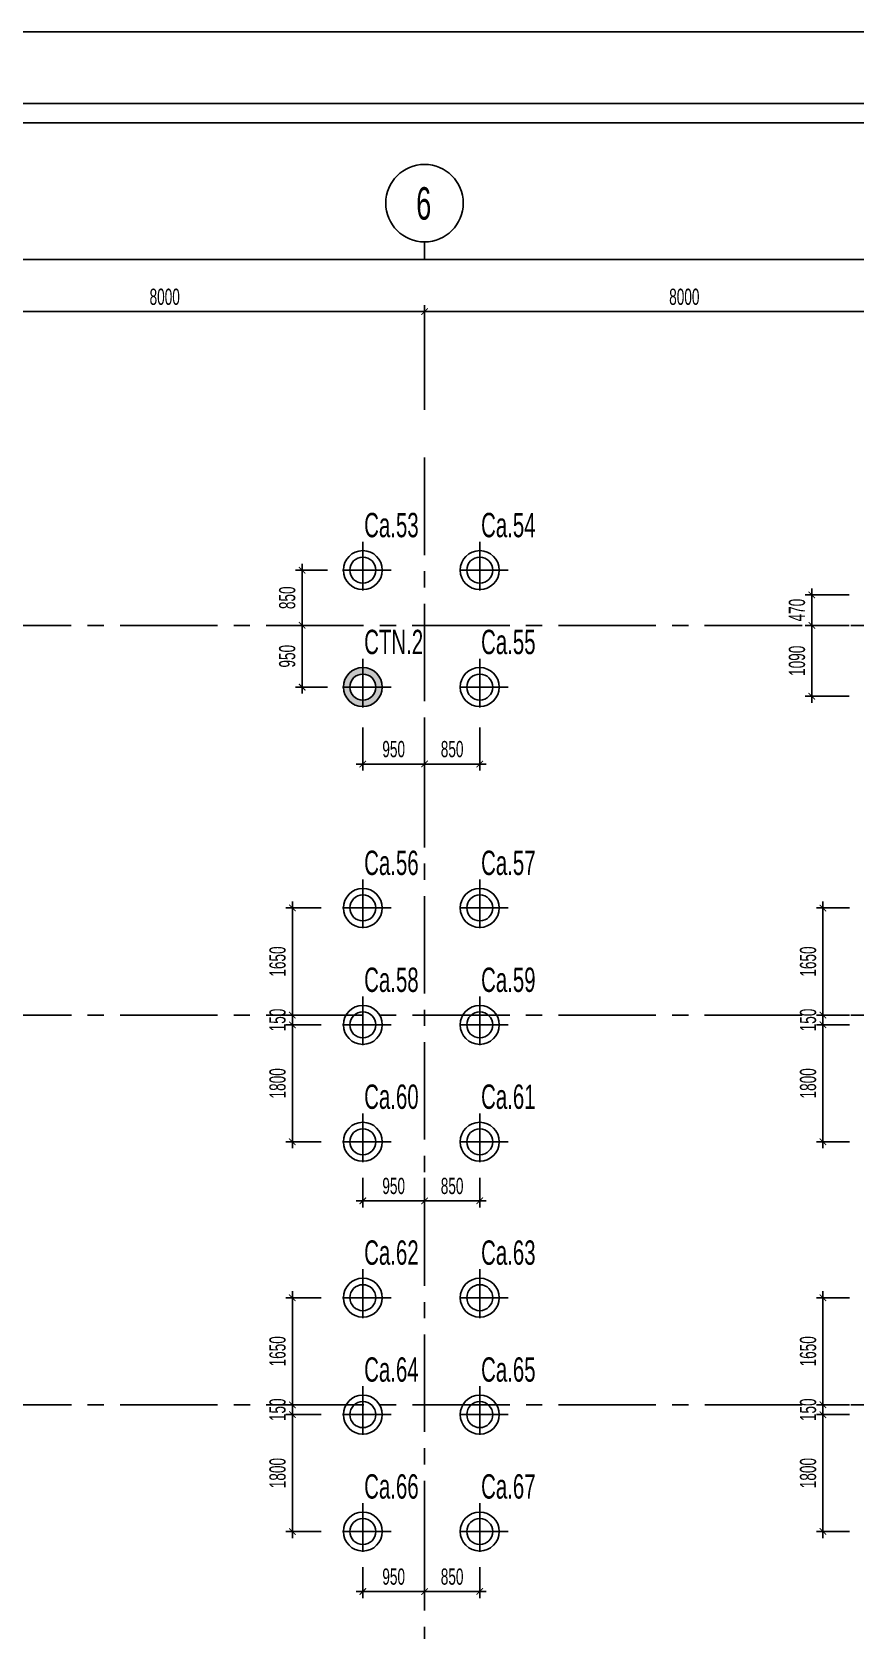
# Model space of a CAD drawing. Header units: millimetres. Extents: x 71 to 1853844, y -14 to 71211.
# Drawn here: x 1814934 to 1827607, y 46610 to 71211 of the extents above; entities that cross this region are included whole.
import ezdxf
from ezdxf.enums import TextEntityAlignment as Align

# ---------------------------------------------------------------- set-up
doc = ezdxf.new("R2010")
doc.units = ezdxf.units.MM
doc.header["$LTSCALE"] = 1000
doc.header["$MEASUREMENT"] = 0
doc.header["$PDMODE"] = 3
doc.linetypes.add('CENTER2', pattern=[1.125, 0.75, -0.125, 0.125, -0.125])
doc.layers.get('0').update_dxf_attribs({"linetype": 'CONTINUOUS'})
doc.layers.get('Defpoints').update_dxf_attribs({"linetype": 'CONTINUOUS'})
for name, color, linetype in [('CDC-KHUNGTEN', 7, 'CONTINUOUS'), ('CDC.01.AXIS', 160, 'CENTER2'), ('CDC.02.DIM', 1, 'CONTINUOUS'), ('CDC.06.TEXT', 2, 'CONTINUOUS'), ('CDC.10.HATCH', 9, 'CONTINUOUS'), ('CDC.12.PILE', 3, 'CONTINUOUS')]:
    doc.layers.add(name, color=color, linetype=linetype)
doc.layers.add('Hatch1', color=250, linetype='CONTINUOUS', lineweight=5)
doc.styles.add('ARIAL', font='arial.ttf', dxfattribs={"width": 0.6})
doc.dimstyles.new('100', dxfattribs={"dimscale": 100, "dimtxt": 2.5, "dimasz": 1, "dimexe": 1, "dimexo": 0, "dimgap": 1, "dimtad": 1, "dimdec": 0, "dimdsep": 46, "dimtxsty": 'ARIAL', "dimblk": 'ARCHTICK', "dimcen": 1, "dimdle": 1, "dimclrd": 1, "dimclre": 1, "dimclrt": 2, "dimadec": 0, "dimazin": 0, "dimtfac": 0.00072, "dimtdec": 0, "dimtix": 1, "dimtmove": 2, "dimatfit": 3, "dimldrblk": 'ARCHTICK', "dimfxl": 1, "dimtolj": 1, "dimarcsym": 0})

# ---------------------------------------------------------------- blocks, each defined once
blk = doc.blocks.new('_ARCHTICK')
at = {"color": 0, "linetype": 'ByBlock', "const_width": 0.15}
blk.add_lwpolyline([(-0.5, -0.5), (0.5, 0.5)], dxfattribs=at)
blk = doc.blocks.new('*D29')
at = {"layer": 'CDC.02.DIM', "color": 1, "lineweight": -2, "transparency": 16777216}
for p, q in [((1812978, 65392), (1812978, 67006)), ((1820978, 65392), (1820978, 67006)), ((1812878, 66906), (1821078, 66906))]:
    blk.add_line(p, q, dxfattribs=at)
at = {"layer": 'Defpoints', "color": 0, "transparency": 16777216}
for p in [(1820978, 66906), (1812978, 65392), (1820978, 65392)]:
    blk.add_point(p, dxfattribs=at)
at = {"layer": 'CDC.02.DIM', "color": 1, "lineweight": -2, "transparency": 16777216, "xscale": 100, "yscale": 100, "zscale": 100, "rotation": 180}
blk.add_blockref('_ARCHTICK', (1812978, 66906), dxfattribs=at)
at = {"layer": 'CDC.02.DIM', "color": 1, "lineweight": -2, "transparency": 16777216, "xscale": 100, "yscale": 100, "zscale": 100}
blk.add_blockref('_ARCHTICK', (1820978, 66906), dxfattribs=at)
at = {"layer": 'CDC.02.DIM', "color": 2, "transparency": 16777216, "insert": (1816978, 67133), "char_height": 250, "attachment_point": 5, "style": 'ARIAL'}
blk.add_mtext('\\A1;8000', dxfattribs=at)
blk = doc.blocks.new('*D30')
at = {"layer": 'CDC.02.DIM', "color": 1, "lineweight": -2, "transparency": 16777216}
for p, q in [((1820978, 65392), (1820978, 67006)), ((1828978, 65392), (1828978, 67006)), ((1820878, 66906), (1829078, 66906))]:
    blk.add_line(p, q, dxfattribs=at)
at = {"layer": 'Defpoints', "color": 0, "transparency": 16777216}
for p in [(1828978, 66906), (1820978, 65392), (1828978, 65392)]:
    blk.add_point(p, dxfattribs=at)
at = {"layer": 'CDC.02.DIM', "color": 1, "lineweight": -2, "transparency": 16777216, "xscale": 100, "yscale": 100, "zscale": 100, "rotation": 180}
blk.add_blockref('_ARCHTICK', (1820978, 66906), dxfattribs=at)
at = {"layer": 'CDC.02.DIM', "color": 1, "lineweight": -2, "transparency": 16777216, "xscale": 100, "yscale": 100, "zscale": 100}
blk.add_blockref('_ARCHTICK', (1828978, 66906), dxfattribs=at)
at = {"layer": 'CDC.02.DIM', "color": 2, "transparency": 16777216, "insert": (1824978, 67133), "char_height": 250, "attachment_point": 5, "style": 'ARIAL'}
blk.add_mtext('\\A1;8000', dxfattribs=at)
blk = doc.blocks.new('*D32')
at = {"layer": 'CDC.02.DIM', "color": 1, "lineweight": -2, "transparency": 16777216}
for p, q in [((1780878, 67711), (1835478, 67711)), ((1780978, 65392), (1780978, 67811)), ((1835378, 65392), (1835378, 67811))]:
    blk.add_line(p, q, dxfattribs=at)
at = {"layer": 'Defpoints', "color": 0, "transparency": 16777216}
for p in [(1835378, 67711), (1780978, 65392), (1835378, 65392)]:
    blk.add_point(p, dxfattribs=at)
at = {"layer": 'CDC.02.DIM', "color": 1, "lineweight": -2, "transparency": 16777216, "xscale": 100, "yscale": 100, "zscale": 100, "rotation": 180}
blk.add_blockref('_ARCHTICK', (1780978, 67711), dxfattribs=at)
at = {"layer": 'CDC.02.DIM', "color": 1, "lineweight": -2, "transparency": 16777216, "xscale": 100, "yscale": 100, "zscale": 100}
blk.add_blockref('_ARCHTICK', (1835378, 67711), dxfattribs=at)
at = {"layer": 'CDC.02.DIM', "color": 2, "transparency": 16777216, "insert": (1808178, 67939), "char_height": 250, "attachment_point": 5, "style": 'ARIAL'}
blk.add_mtext('\\A1;54400', dxfattribs=at)
blk = doc.blocks.new('*D130')
at = {"layer": 'CDC.02.DIM', "color": 1, "lineweight": -2, "transparency": 16777216}
for p, q in [((1820028, 60504), (1820028, 59842)), ((1820978, 60504), (1820978, 59842)), ((1819928, 59942), (1821078, 59942))]:
    blk.add_line(p, q, dxfattribs=at)
at = {"layer": 'Defpoints', "color": 0, "transparency": 16777216}
for p in [(1820028, 60504), (1820978, 60504), (1820978, 59942)]:
    blk.add_point(p, dxfattribs=at)
at = {"layer": 'CDC.02.DIM', "color": 1, "lineweight": -2, "transparency": 16777216, "xscale": 100, "yscale": 100, "zscale": 100, "rotation": 180}
blk.add_blockref('_ARCHTICK', (1820028, 59942), dxfattribs=at)
at = {"layer": 'CDC.02.DIM', "color": 1, "lineweight": -2, "transparency": 16777216, "xscale": 100, "yscale": 100, "zscale": 100}
blk.add_blockref('_ARCHTICK', (1820978, 59942), dxfattribs=at)
at = {"layer": 'CDC.02.DIM', "color": 2, "transparency": 16777216, "insert": (1820503, 60170), "char_height": 250, "attachment_point": 5, "style": 'ARIAL'}
blk.add_mtext('\\A1;950', dxfattribs=at)
blk = doc.blocks.new('*D131')
at = {"layer": 'CDC.02.DIM', "color": 1, "lineweight": -2, "transparency": 16777216}
for p, q in [((1820978, 60504), (1820978, 59842)), ((1821828, 60504), (1821828, 59842)), ((1820878, 59942), (1821928, 59942))]:
    blk.add_line(p, q, dxfattribs=at)
at = {"layer": 'Defpoints', "color": 0, "transparency": 16777216}
for p in [(1820978, 60504), (1821828, 60504), (1821828, 59942)]:
    blk.add_point(p, dxfattribs=at)
at = {"layer": 'CDC.02.DIM', "color": 1, "lineweight": -2, "transparency": 16777216, "xscale": 100, "yscale": 100, "zscale": 100, "rotation": 180}
blk.add_blockref('_ARCHTICK', (1820978, 59942), dxfattribs=at)
at = {"layer": 'CDC.02.DIM', "color": 1, "lineweight": -2, "transparency": 16777216, "xscale": 100, "yscale": 100, "zscale": 100}
blk.add_blockref('_ARCHTICK', (1821828, 59942), dxfattribs=at)
at = {"layer": 'CDC.02.DIM', "color": 2, "transparency": 16777216, "insert": (1821403, 60170), "char_height": 250, "attachment_point": 5, "style": 'ARIAL'}
blk.add_mtext('\\A1;850', dxfattribs=at)
blk = doc.blocks.new('*D132')
at = {"layer": 'CDC.02.DIM', "color": 1, "lineweight": -2, "transparency": 16777216}
for p, q in [((1819093, 63026), (1819093, 61976)), ((1819482, 62926), (1818993, 62926)), ((1819482, 62076), (1818993, 62076))]:
    blk.add_line(p, q, dxfattribs=at)
at = {"layer": 'Defpoints', "color": 0, "transparency": 16777216}
for p in [(1819482, 62926), (1819093, 62076), (1819482, 62076)]:
    blk.add_point(p, dxfattribs=at)
at = {"layer": 'CDC.02.DIM', "color": 1, "lineweight": -2, "transparency": 16777216, "xscale": 100, "yscale": 100, "zscale": 100}
for p, rotation in [((1819093, 62926), 90), ((1819093, 62076), 270)]:
    blk.add_blockref('_ARCHTICK', p, dxfattribs=dict(at, rotation=rotation))
at = {"layer": 'CDC.02.DIM', "color": 2, "transparency": 16777216, "insert": (1818865, 62501), "char_height": 250, "attachment_point": 5, "rotation": 90, "style": 'ARIAL'}
blk.add_mtext('\\A1;850', dxfattribs=at)
blk = doc.blocks.new('*D133')
at = {"layer": 'CDC.02.DIM', "color": 1, "lineweight": -2, "transparency": 16777216}
for p, q in [((1819482, 62076), (1818993, 62076)), ((1819093, 62176), (1819093, 61026)), ((1819482, 61126), (1818993, 61126))]:
    blk.add_line(p, q, dxfattribs=at)
at = {"layer": 'Defpoints', "color": 0, "transparency": 16777216}
for p in [(1819482, 62076), (1819093, 61126), (1819482, 61126)]:
    blk.add_point(p, dxfattribs=at)
at = {"layer": 'CDC.02.DIM', "color": 1, "lineweight": -2, "transparency": 16777216, "xscale": 100, "yscale": 100, "zscale": 100}
for p, rotation in [((1819093, 62076), 90), ((1819093, 61126), 270)]:
    blk.add_blockref('_ARCHTICK', p, dxfattribs=dict(at, rotation=rotation))
at = {"layer": 'CDC.02.DIM', "color": 2, "transparency": 16777216, "insert": (1818865, 61601), "char_height": 250, "attachment_point": 5, "rotation": 90, "style": 'ARIAL'}
blk.add_mtext('\\A1;950', dxfattribs=at)
blk = doc.blocks.new('*D134')
at = {"layer": 'CDC.02.DIM', "color": 1, "lineweight": -2, "transparency": 16777216}
for p, q in [((1820028, 53574), (1820028, 53117)), ((1820978, 53574), (1820978, 53117)), ((1819928, 53217), (1821078, 53217))]:
    blk.add_line(p, q, dxfattribs=at)
at = {"layer": 'Defpoints', "color": 0, "transparency": 16777216}
for p in [(1820028, 53574), (1820978, 53574), (1820978, 53217)]:
    blk.add_point(p, dxfattribs=at)
at = {"layer": 'CDC.02.DIM', "color": 1, "lineweight": -2, "transparency": 16777216, "xscale": 100, "yscale": 100, "zscale": 100, "rotation": 180}
blk.add_blockref('_ARCHTICK', (1820028, 53217), dxfattribs=at)
at = {"layer": 'CDC.02.DIM', "color": 1, "lineweight": -2, "transparency": 16777216, "xscale": 100, "yscale": 100, "zscale": 100}
blk.add_blockref('_ARCHTICK', (1820978, 53217), dxfattribs=at)
at = {"layer": 'CDC.02.DIM', "color": 2, "transparency": 16777216, "insert": (1820503, 53445), "char_height": 250, "attachment_point": 5, "style": 'ARIAL'}
blk.add_mtext('\\A1;950', dxfattribs=at)
blk = doc.blocks.new('*D135')
at = {"layer": 'CDC.02.DIM', "color": 1, "lineweight": -2, "transparency": 16777216}
for p, q in [((1820978, 53574), (1820978, 53117)), ((1821828, 53574), (1821828, 53117)), ((1820878, 53217), (1821928, 53217))]:
    blk.add_line(p, q, dxfattribs=at)
at = {"layer": 'Defpoints', "color": 0, "transparency": 16777216}
for p in [(1820978, 53574), (1821828, 53574), (1821828, 53217)]:
    blk.add_point(p, dxfattribs=at)
at = {"layer": 'CDC.02.DIM', "color": 1, "lineweight": -2, "transparency": 16777216, "xscale": 100, "yscale": 100, "zscale": 100, "rotation": 180}
blk.add_blockref('_ARCHTICK', (1820978, 53217), dxfattribs=at)
at = {"layer": 'CDC.02.DIM', "color": 1, "lineweight": -2, "transparency": 16777216, "xscale": 100, "yscale": 100, "zscale": 100}
blk.add_blockref('_ARCHTICK', (1821828, 53217), dxfattribs=at)
at = {"layer": 'CDC.02.DIM', "color": 2, "transparency": 16777216, "insert": (1821403, 53445), "char_height": 250, "attachment_point": 5, "style": 'ARIAL'}
blk.add_mtext('\\A1;850', dxfattribs=at)
blk = doc.blocks.new('*D136')
at = {"layer": 'CDC.02.DIM', "color": 1, "lineweight": -2, "transparency": 16777216}
for p, q in [((1818943, 57826), (1818943, 55976)), ((1819385, 57726), (1818843, 57726)), ((1819385, 56076), (1818843, 56076))]:
    blk.add_line(p, q, dxfattribs=at)
at = {"layer": 'Defpoints', "color": 0, "transparency": 16777216}
for p in [(1819385, 57726), (1818943, 56076), (1819385, 56076)]:
    blk.add_point(p, dxfattribs=at)
at = {"layer": 'CDC.02.DIM', "color": 1, "lineweight": -2, "transparency": 16777216, "xscale": 100, "yscale": 100, "zscale": 100}
for p, rotation in [((1818943, 57726), 90), ((1818943, 56076), 270)]:
    blk.add_blockref('_ARCHTICK', p, dxfattribs=dict(at, rotation=rotation))
at = {"layer": 'CDC.02.DIM', "color": 2, "transparency": 16777216, "insert": (1818716, 56901), "char_height": 250, "attachment_point": 5, "rotation": 90, "style": 'ARIAL'}
blk.add_mtext('\\A1;1650', dxfattribs=at)
blk = doc.blocks.new('*D137')
at = {"layer": 'CDC.02.DIM', "color": 1, "lineweight": -2, "transparency": 16777216}
for p, q in [((1818943, 56076), (1818943, 56176)), ((1819385, 56076), (1818843, 56076)), ((1819385, 55926), (1818843, 55926)), ((1818943, 56076), (1818943, 55926)), ((1818943, 55926), (1818943, 55826))]:
    blk.add_line(p, q, dxfattribs=at)
at = {"layer": 'Defpoints', "color": 0, "transparency": 16777216}
for p in [(1818943, 55926), (1819385, 56076), (1819385, 55926)]:
    blk.add_point(p, dxfattribs=at)
at = {"layer": 'CDC.02.DIM', "color": 1, "lineweight": -2, "transparency": 16777216, "xscale": 100, "yscale": 100, "zscale": 100}
for p, rotation in [((1818943, 56076), 270), ((1818943, 55926), 90)]:
    blk.add_blockref('_ARCHTICK', p, dxfattribs=dict(at, rotation=rotation))
at = {"layer": 'CDC.02.DIM', "color": 2, "transparency": 16777216, "insert": (1818716, 56001), "char_height": 250, "attachment_point": 5, "rotation": 90, "style": 'ARIAL'}
blk.add_mtext('\\A1;150', dxfattribs=at)
blk = doc.blocks.new('*D138')
at = {"layer": 'CDC.02.DIM', "color": 1, "lineweight": -2, "transparency": 16777216}
for p, q in [((1819385, 55926), (1818843, 55926)), ((1818943, 56026), (1818943, 54026)), ((1819385, 54126), (1818843, 54126))]:
    blk.add_line(p, q, dxfattribs=at)
at = {"layer": 'Defpoints', "color": 0, "transparency": 16777216}
for p in [(1819385, 55926), (1818943, 54126), (1819385, 54126)]:
    blk.add_point(p, dxfattribs=at)
at = {"layer": 'CDC.02.DIM', "color": 1, "lineweight": -2, "transparency": 16777216, "xscale": 100, "yscale": 100, "zscale": 100}
for p, rotation in [((1818943, 55926), 90), ((1818943, 54126), 270)]:
    blk.add_blockref('_ARCHTICK', p, dxfattribs=dict(at, rotation=rotation))
at = {"layer": 'CDC.02.DIM', "color": 2, "transparency": 16777216, "insert": (1818716, 55026), "char_height": 250, "attachment_point": 5, "rotation": 90, "style": 'ARIAL'}
blk.add_mtext('\\A1;1800', dxfattribs=at)
blk = doc.blocks.new('*D139')
at = {"layer": 'CDC.02.DIM', "color": 1, "lineweight": -2, "transparency": 16777216}
for p, q in [((1820028, 47576), (1820028, 47103)), ((1820978, 47576), (1820978, 47103)), ((1819928, 47203), (1821078, 47203))]:
    blk.add_line(p, q, dxfattribs=at)
at = {"layer": 'Defpoints', "color": 0, "transparency": 16777216}
for p in [(1820028, 47576), (1820978, 47576), (1820978, 47203)]:
    blk.add_point(p, dxfattribs=at)
at = {"layer": 'CDC.02.DIM', "color": 1, "lineweight": -2, "transparency": 16777216, "xscale": 100, "yscale": 100, "zscale": 100, "rotation": 180}
blk.add_blockref('_ARCHTICK', (1820028, 47203), dxfattribs=at)
at = {"layer": 'CDC.02.DIM', "color": 1, "lineweight": -2, "transparency": 16777216, "xscale": 100, "yscale": 100, "zscale": 100}
blk.add_blockref('_ARCHTICK', (1820978, 47203), dxfattribs=at)
at = {"layer": 'CDC.02.DIM', "color": 2, "transparency": 16777216, "insert": (1820503, 47431), "char_height": 250, "attachment_point": 5, "style": 'ARIAL'}
blk.add_mtext('\\A1;950', dxfattribs=at)
blk = doc.blocks.new('*D140')
at = {"layer": 'CDC.02.DIM', "color": 1, "lineweight": -2, "transparency": 16777216}
for p, q in [((1820978, 47576), (1820978, 47103)), ((1821828, 47576), (1821828, 47103)), ((1820878, 47203), (1821928, 47203))]:
    blk.add_line(p, q, dxfattribs=at)
at = {"layer": 'Defpoints', "color": 0, "transparency": 16777216}
for p in [(1820978, 47576), (1821828, 47576), (1821828, 47203)]:
    blk.add_point(p, dxfattribs=at)
at = {"layer": 'CDC.02.DIM', "color": 1, "lineweight": -2, "transparency": 16777216, "xscale": 100, "yscale": 100, "zscale": 100, "rotation": 180}
blk.add_blockref('_ARCHTICK', (1820978, 47203), dxfattribs=at)
at = {"layer": 'CDC.02.DIM', "color": 1, "lineweight": -2, "transparency": 16777216, "xscale": 100, "yscale": 100, "zscale": 100}
blk.add_blockref('_ARCHTICK', (1821828, 47203), dxfattribs=at)
at = {"layer": 'CDC.02.DIM', "color": 2, "transparency": 16777216, "insert": (1821403, 47431), "char_height": 250, "attachment_point": 5, "style": 'ARIAL'}
blk.add_mtext('\\A1;850', dxfattribs=at)
blk = doc.blocks.new('*D141')
at = {"layer": 'CDC.02.DIM', "color": 1, "lineweight": -2, "transparency": 16777216}
for p, q in [((1819385, 51726), (1818843, 51726)), ((1818943, 51826), (1818943, 49976)), ((1819385, 50076), (1818843, 50076))]:
    blk.add_line(p, q, dxfattribs=at)
at = {"layer": 'Defpoints', "color": 0, "transparency": 16777216}
for p in [(1819385, 51726), (1818943, 50076), (1819385, 50076)]:
    blk.add_point(p, dxfattribs=at)
at = {"layer": 'CDC.02.DIM', "color": 1, "lineweight": -2, "transparency": 16777216, "xscale": 100, "yscale": 100, "zscale": 100}
for p, rotation in [((1818943, 51726), 90), ((1818943, 50076), 270)]:
    blk.add_blockref('_ARCHTICK', p, dxfattribs=dict(at, rotation=rotation))
at = {"layer": 'CDC.02.DIM', "color": 2, "transparency": 16777216, "insert": (1818716, 50901), "char_height": 250, "attachment_point": 5, "rotation": 90, "style": 'ARIAL'}
blk.add_mtext('\\A1;1650', dxfattribs=at)
blk = doc.blocks.new('*D142')
at = {"layer": 'CDC.02.DIM', "color": 1, "lineweight": -2, "transparency": 16777216}
for p, q in [((1819385, 50076), (1818843, 50076)), ((1818943, 50076), (1818943, 50176)), ((1818943, 50076), (1818943, 49926)), ((1819385, 49926), (1818843, 49926)), ((1818943, 49926), (1818943, 49826))]:
    blk.add_line(p, q, dxfattribs=at)
at = {"layer": 'Defpoints', "color": 0, "transparency": 16777216}
for p in [(1819385, 50076), (1818943, 49926), (1819385, 49926)]:
    blk.add_point(p, dxfattribs=at)
at = {"layer": 'CDC.02.DIM', "color": 1, "lineweight": -2, "transparency": 16777216, "xscale": 100, "yscale": 100, "zscale": 100}
for p, rotation in [((1818943, 50076), 270), ((1818943, 49926), 90)]:
    blk.add_blockref('_ARCHTICK', p, dxfattribs=dict(at, rotation=rotation))
at = {"layer": 'CDC.02.DIM', "color": 2, "transparency": 16777216, "insert": (1818716, 50001), "char_height": 250, "attachment_point": 5, "rotation": 90, "style": 'ARIAL'}
blk.add_mtext('\\A1;150', dxfattribs=at)
blk = doc.blocks.new('*D143')
at = {"layer": 'CDC.02.DIM', "color": 1, "lineweight": -2, "transparency": 16777216}
for p, q in [((1818943, 50026), (1818943, 48026)), ((1819385, 49926), (1818843, 49926)), ((1819385, 48126), (1818843, 48126))]:
    blk.add_line(p, q, dxfattribs=at)
at = {"layer": 'Defpoints', "color": 0, "transparency": 16777216}
for p in [(1819385, 49926), (1818943, 48126), (1819385, 48126)]:
    blk.add_point(p, dxfattribs=at)
at = {"layer": 'CDC.02.DIM', "color": 1, "lineweight": -2, "transparency": 16777216, "xscale": 100, "yscale": 100, "zscale": 100}
for p, rotation in [((1818943, 49926), 90), ((1818943, 48126), 270)]:
    blk.add_blockref('_ARCHTICK', p, dxfattribs=dict(at, rotation=rotation))
at = {"layer": 'CDC.02.DIM', "color": 2, "transparency": 16777216, "insert": (1818716, 49026), "char_height": 250, "attachment_point": 5, "rotation": 90, "style": 'ARIAL'}
blk.add_mtext('\\A1;1800', dxfattribs=at)
blk = doc.blocks.new('*D154')
at = {"layer": 'CDC.02.DIM', "color": 1, "lineweight": -2, "transparency": 16777216}
for p, q in [((1827516, 62546), (1826841, 62546)), ((1826941, 62546), (1826941, 62646)), ((1826941, 62546), (1826941, 62076)), ((1827516, 62076), (1826841, 62076)), ((1826941, 62076), (1826941, 61976))]:
    blk.add_line(p, q, dxfattribs=at)
at = {"layer": 'Defpoints', "color": 0, "transparency": 16777216}
for p in [(1827516, 62546), (1826941, 62076), (1827516, 62076)]:
    blk.add_point(p, dxfattribs=at)
at = {"layer": 'CDC.02.DIM', "color": 1, "lineweight": -2, "transparency": 16777216, "xscale": 100, "yscale": 100, "zscale": 100}
for p, rotation in [((1826941, 62546), 270), ((1826941, 62076), 90)]:
    blk.add_blockref('_ARCHTICK', p, dxfattribs=dict(at, rotation=rotation))
at = {"layer": 'CDC.02.DIM', "color": 2, "transparency": 16777216, "insert": (1826713, 62311), "char_height": 250, "attachment_point": 5, "rotation": 90, "style": 'ARIAL'}
blk.add_mtext('\\A1;470', dxfattribs=at)
blk = doc.blocks.new('*D155')
at = {"layer": 'CDC.02.DIM', "color": 1, "lineweight": -2, "transparency": 16777216}
for p, q in [((1827516, 62076), (1826841, 62076)), ((1826941, 62176), (1826941, 60886)), ((1827516, 60986), (1826841, 60986))]:
    blk.add_line(p, q, dxfattribs=at)
at = {"layer": 'Defpoints', "color": 0, "transparency": 16777216}
for p in [(1827516, 62076), (1826941, 60986), (1827516, 60986)]:
    blk.add_point(p, dxfattribs=at)
at = {"layer": 'CDC.02.DIM', "color": 1, "lineweight": -2, "transparency": 16777216, "xscale": 100, "yscale": 100, "zscale": 100}
for p, rotation in [((1826941, 62076), 90), ((1826941, 60986), 270)]:
    blk.add_blockref('_ARCHTICK', p, dxfattribs=dict(at, rotation=rotation))
at = {"layer": 'CDC.02.DIM', "color": 2, "transparency": 16777216, "insert": (1826713, 61531), "char_height": 250, "attachment_point": 5, "rotation": 90, "style": 'ARIAL'}
blk.add_mtext('\\A1;1090', dxfattribs=at)
blk = doc.blocks.new('*D158')
at = {"layer": 'CDC.02.DIM', "color": 1, "lineweight": -2, "transparency": 16777216}
for p, q in [((1827112, 57826), (1827112, 55976)), ((1827522, 57726), (1827012, 57726)), ((1827522, 56076), (1827012, 56076))]:
    blk.add_line(p, q, dxfattribs=at)
at = {"layer": 'Defpoints', "color": 0, "transparency": 16777216}
for p in [(1827522, 57726), (1827112, 56076), (1827522, 56076)]:
    blk.add_point(p, dxfattribs=at)
at = {"layer": 'CDC.02.DIM', "color": 1, "lineweight": -2, "transparency": 16777216, "xscale": 100, "yscale": 100, "zscale": 100}
for p, rotation in [((1827112, 57726), 90), ((1827112, 56076), 270)]:
    blk.add_blockref('_ARCHTICK', p, dxfattribs=dict(at, rotation=rotation))
at = {"layer": 'CDC.02.DIM', "color": 2, "transparency": 16777216, "insert": (1826884, 56901), "char_height": 250, "attachment_point": 5, "rotation": 90, "style": 'ARIAL'}
blk.add_mtext('\\A1;1650', dxfattribs=at)
blk = doc.blocks.new('*D159')
at = {"layer": 'CDC.02.DIM', "color": 1, "lineweight": -2, "transparency": 16777216}
for p, q in [((1827112, 56076), (1827112, 56176)), ((1827522, 56076), (1827012, 56076)), ((1827522, 55926), (1827012, 55926)), ((1827112, 56076), (1827112, 55926)), ((1827112, 55926), (1827112, 55826))]:
    blk.add_line(p, q, dxfattribs=at)
at = {"layer": 'Defpoints', "color": 0, "transparency": 16777216}
for p in [(1827112, 55926), (1827522, 56076), (1827522, 55926)]:
    blk.add_point(p, dxfattribs=at)
at = {"layer": 'CDC.02.DIM', "color": 1, "lineweight": -2, "transparency": 16777216, "xscale": 100, "yscale": 100, "zscale": 100}
for p, rotation in [((1827112, 56076), 270), ((1827112, 55926), 90)]:
    blk.add_blockref('_ARCHTICK', p, dxfattribs=dict(at, rotation=rotation))
at = {"layer": 'CDC.02.DIM', "color": 2, "transparency": 16777216, "insert": (1826884, 56001), "char_height": 250, "attachment_point": 5, "rotation": 90, "style": 'ARIAL'}
blk.add_mtext('\\A1;150', dxfattribs=at)
blk = doc.blocks.new('*D160')
at = {"layer": 'CDC.02.DIM', "color": 1, "lineweight": -2, "transparency": 16777216}
for p, q in [((1827522, 55926), (1827012, 55926)), ((1827112, 56026), (1827112, 54026)), ((1827522, 54126), (1827012, 54126))]:
    blk.add_line(p, q, dxfattribs=at)
at = {"layer": 'Defpoints', "color": 0, "transparency": 16777216}
for p in [(1827522, 55926), (1827112, 54126), (1827522, 54126)]:
    blk.add_point(p, dxfattribs=at)
at = {"layer": 'CDC.02.DIM', "color": 1, "lineweight": -2, "transparency": 16777216, "xscale": 100, "yscale": 100, "zscale": 100}
for p, rotation in [((1827112, 55926), 90), ((1827112, 54126), 270)]:
    blk.add_blockref('_ARCHTICK', p, dxfattribs=dict(at, rotation=rotation))
at = {"layer": 'CDC.02.DIM', "color": 2, "transparency": 16777216, "insert": (1826884, 55026), "char_height": 250, "attachment_point": 5, "rotation": 90, "style": 'ARIAL'}
blk.add_mtext('\\A1;1800', dxfattribs=at)
blk = doc.blocks.new('*D161')
at = {"layer": 'CDC.02.DIM', "color": 1, "lineweight": -2, "transparency": 16777216}
for p, q in [((1827522, 51726), (1827012, 51726)), ((1827112, 51826), (1827112, 49976)), ((1827522, 50076), (1827012, 50076))]:
    blk.add_line(p, q, dxfattribs=at)
at = {"layer": 'Defpoints', "color": 0, "transparency": 16777216}
for p in [(1827522, 51726), (1827112, 50076), (1827522, 50076)]:
    blk.add_point(p, dxfattribs=at)
at = {"layer": 'CDC.02.DIM', "color": 1, "lineweight": -2, "transparency": 16777216, "xscale": 100, "yscale": 100, "zscale": 100}
for p, rotation in [((1827112, 51726), 90), ((1827112, 50076), 270)]:
    blk.add_blockref('_ARCHTICK', p, dxfattribs=dict(at, rotation=rotation))
at = {"layer": 'CDC.02.DIM', "color": 2, "transparency": 16777216, "insert": (1826884, 50901), "char_height": 250, "attachment_point": 5, "rotation": 90, "style": 'ARIAL'}
blk.add_mtext('\\A1;1650', dxfattribs=at)
blk = doc.blocks.new('*D162')
at = {"layer": 'CDC.02.DIM', "color": 1, "lineweight": -2, "transparency": 16777216}
for p, q in [((1827522, 50076), (1827012, 50076)), ((1827112, 50076), (1827112, 50176)), ((1827112, 50076), (1827112, 49926)), ((1827522, 49926), (1827012, 49926)), ((1827112, 49926), (1827112, 49826))]:
    blk.add_line(p, q, dxfattribs=at)
at = {"layer": 'Defpoints', "color": 0, "transparency": 16777216}
for p in [(1827522, 50076), (1827112, 49926), (1827522, 49926)]:
    blk.add_point(p, dxfattribs=at)
at = {"layer": 'CDC.02.DIM', "color": 1, "lineweight": -2, "transparency": 16777216, "xscale": 100, "yscale": 100, "zscale": 100}
for p, rotation in [((1827112, 50076), 270), ((1827112, 49926), 90)]:
    blk.add_blockref('_ARCHTICK', p, dxfattribs=dict(at, rotation=rotation))
at = {"layer": 'CDC.02.DIM', "color": 2, "transparency": 16777216, "insert": (1826884, 50001), "char_height": 250, "attachment_point": 5, "rotation": 90, "style": 'ARIAL'}
blk.add_mtext('\\A1;150', dxfattribs=at)
blk = doc.blocks.new('*D163')
at = {"layer": 'CDC.02.DIM', "color": 1, "lineweight": -2, "transparency": 16777216}
for p, q in [((1827112, 50026), (1827112, 48026)), ((1827522, 49926), (1827012, 49926)), ((1827522, 48126), (1827012, 48126))]:
    blk.add_line(p, q, dxfattribs=at)
at = {"layer": 'Defpoints', "color": 0, "transparency": 16777216}
for p in [(1827522, 49926), (1827112, 48126), (1827522, 48126)]:
    blk.add_point(p, dxfattribs=at)
at = {"layer": 'CDC.02.DIM', "color": 1, "lineweight": -2, "transparency": 16777216, "xscale": 100, "yscale": 100, "zscale": 100}
for p, rotation in [((1827112, 49926), 90), ((1827112, 48126), 270)]:
    blk.add_blockref('_ARCHTICK', p, dxfattribs=dict(at, rotation=rotation))
at = {"layer": 'CDC.02.DIM', "color": 2, "transparency": 16777216, "insert": (1826884, 49026), "char_height": 250, "attachment_point": 5, "rotation": 90, "style": 'ARIAL'}
blk.add_mtext('\\A1;1800', dxfattribs=at)
blk = doc.blocks.new('Khung tên chuẩn')
at = {"layer": 'CDC-KHUNGTEN'}
blk.add_lwpolyline([(30654, -246309), (30654, -189709), (-40446, -189709), (-40446, -246309)], close=True, dxfattribs=at)
at = {"layer": 'CDC.10.HATCH', "color": 8}
blk.add_lwpolyline([(-40746, -246609), (38754, -246609), (38754, -189409), (-40746, -189409)], close=True, dxfattribs=at)
at = {"layer": 'Defpoints', "color": 1}
blk.add_lwpolyline([(-44246, -247709), (-44246, -188309), (39854, -188309), (39854, -247709), (-44246, -247709)], close=True, dxfattribs=at)

msp = doc.modelspace()

# ---------------------------------------------------------------- hatches: boundary and pattern name
at = {"layer": 'CDC.10.HATCH'}
h = msp.add_hatch(color=256, dxfattribs=at)
h.paths.add_polyline_path([(1820028.2, 61426.3), (1820028.2, 61326.3, -0.4142136), (1820228.2, 61126.3), (1820328.2, 61126.3, 0.4142136)])
h.paths.add_polyline_path([(1820028.2, 61426.3, 0.4142136), (1819728.2, 61126.3), (1819828.2, 61126.3, -0.4142136), (1820028.2, 61326.3)])
h.paths.add_polyline_path([(1819828.2, 61126.3), (1819728.2, 61126.3, 0.4142136), (1820028.2, 60826.3), (1820028.2, 60926.3, -0.4142136)])
h.paths.add_polyline_path([(1820328.2, 61126.3), (1820228.2, 61126.3, -0.4142136), (1820028.2, 60926.3), (1820028.2, 60826.3, 0.4142136)])

# ---------------------------------------------------------------- linework, layer by layer
at = {"layer": 'CDC.01.AXIS', "ltscale": 2}
for p, q in [((1820978.2, 64659.2), (1820978.2, 30520.6)), ((1820978.2, 64659.2), (1820978.2, 30520.6)), ((1838040, 62076.3), (1779806.8, 62076.3)), ((1838040, 62076.3), (1779806.8, 62076.3)), ((1838040.4, 56076.3), (1779806.8, 56076.3)), ((1838040.4, 56076.3), (1779806.8, 56076.3)), ((1838041.3, 50076.3), (1779593.7, 50076.3)), ((1838041.3, 50076.3), (1779593.7, 50076.3))]:
    msp.add_line(p, q, dxfattribs=at)
at = {"layer": 'CDC.01.AXIS'}
for p, q in [((1820028.2, 63363.6), (1820028.2, 62489.1)), ((1821828.2, 63363.6), (1821828.2, 62489.1)), ((1820465.4, 62926.3), (1819590.9, 62926.3)), ((1822265.4, 62926.3), (1821390.9, 62926.3)), ((1820028.2, 61563.6), (1820028.2, 60689.1)), ((1821828.2, 61563.6), (1821828.2, 60689.1)), ((1820465.4, 61126.3), (1819590.9, 61126.3)), ((1822265.4, 61126.3), (1821390.9, 61126.3)), ((1820028.2, 58163.6), (1820028.2, 57289.1)), ((1821828.2, 58163.6), (1821828.2, 57289.1)), ((1820465.4, 57726.3), (1819590.9, 57726.3)), ((1822265.4, 57726.3), (1821390.9, 57726.3)), ((1820028.2, 56363.6), (1820028.2, 55489.1)), ((1821828.2, 56363.6), (1821828.2, 55489.1)), ((1820465.4, 55926.3), (1819590.9, 55926.3)), ((1822265.4, 55926.3), (1821390.9, 55926.3)), ((1820028.2, 54563.6), (1820028.2, 53689.1)), ((1821828.2, 54563.6), (1821828.2, 53689.1)), ((1820465.4, 54126.3), (1819590.9, 54126.3)), ((1822265.4, 54126.3), (1821390.9, 54126.3)), ((1820028.2, 52163.6), (1820028.2, 51289.1)), ((1821828.2, 52163.6), (1821828.2, 51289.1)), ((1820465.4, 51726.3), (1819590.9, 51726.3)), ((1822265.4, 51726.3), (1821390.9, 51726.3)), ((1820028.2, 50363.6), (1820028.2, 49489.1)), ((1821828.2, 50363.6), (1821828.2, 49489.1)), ((1820465.4, 49926.3), (1819590.9, 49926.3)), ((1822265.4, 49926.3), (1821390.9, 49926.3)), ((1820028.2, 48563.6), (1820028.2, 47689.1)), ((1821828.2, 48563.6), (1821828.2, 47689.1)), ((1820465.4, 48126.3), (1819590.9, 48126.3)), ((1822265.4, 48126.3), (1821390.9, 48126.3))]:
    msp.add_line(p, q, dxfattribs=at)
at = {"layer": 'CDC.02.DIM'}
msp.add_line((1820978.2, 67711.5), (1820978.2, 67979.5), dxfattribs=at)
msp.add_circle((1820978.2, 68576.1), 596.6, dxfattribs=at)
at = {"layer": 'CDC.12.PILE', "ltscale": 0.4}
for centre, radius in [((1820028.2, 62926.3), 300), ((1821828.2, 62926.3), 300), ((1820028.2, 62926.3), 200), ((1821828.2, 62926.3), 200), ((1820028.2, 61126.3), 300), ((1820028.2, 61126.3), 200), ((1821828.2, 61126.3), 300), ((1821828.2, 61126.3), 200), ((1820028.2, 57726.3), 300), ((1820028.2, 57726.3), 200), ((1821828.2, 57726.3), 300), ((1821828.2, 57726.3), 200), ((1820028.2, 55926.3), 300), ((1820028.2, 55926.3), 200), ((1821828.2, 55926.3), 300), ((1821828.2, 55926.3), 200), ((1820028.2, 54126.3), 300), ((1821828.2, 54126.3), 300), ((1820028.2, 54126.3), 200), ((1821828.2, 54126.3), 200), ((1820028.2, 51726.3), 300), ((1820028.2, 51726.3), 200), ((1821828.2, 51726.3), 300), ((1821828.2, 51726.3), 200), ((1820028.2, 49926.3), 300), ((1821828.2, 49926.3), 300), ((1820028.2, 49926.3), 200), ((1821828.2, 49926.3), 200), ((1820028.2, 48126.3), 300), ((1820028.2, 48126.3), 200), ((1821828.2, 48126.3), 300), ((1821828.2, 48126.3), 200)]:
    msp.add_circle(centre, radius, dxfattribs=at)

# ---------------------------------------------------------------- block references
at = {"layer": 'Hatch1'}
msp.add_blockref('Khung tên chuẩn', (1813989.7, 259519.8), dxfattribs=at)

# ---------------------------------------------------------------- texts
at = {"layer": 'CDC.06.TEXT', "style": 'ARIAL', "width": 0.6}
msp.add_text('6', height=500, dxfattribs=at).set_placement((1820849.2, 68322.3))
for s, p in [('Ca.53', (1820049, 63620.7)), ('Ca.54', (1821849, 63620.7)), ('CTN.2', (1820049, 61820.7)), ('Ca.55', (1821849, 61820.7)), ('Ca.56', (1820049, 58420.7)), ('Ca.57', (1821849, 58420.7)), ('Ca.58', (1820049, 56620.7)), ('Ca.59', (1821849, 56620.7)), ('Ca.60', (1820049, 54820.7)), ('Ca.61', (1821849, 54820.7)), ('Ca.62', (1820049, 52420.7)), ('Ca.63', (1821849, 52420.7)), ('Ca.64', (1820049, 50620.7)), ('Ca.65', (1821849, 50620.7)), ('Ca.66', (1820049, 48820.7)), ('Ca.67', (1821849, 48820.7))]:
    msp.add_text(s, height=375, dxfattribs=at).set_placement(p, align=Align.MIDDLE_LEFT)

# ---------------------------------------------------------------- dimensions: what is measured, and where the dimension line sits
at = {"layer": 'CDC.02.DIM'}
for base, p1, p2, picture, middle in [((1835377.6, 67711.5), (1780977.6, 65391.6), (1835377.6, 65391.6), '*D32', (1808177.6, 67939.1)), ((1820978.2, 66905.9), (1812978.2, 65391.6), (1820978.2, 65391.6), '*D29', (1816978.2, 67133.5)), ((1828978.2, 66905.9), (1820978.2, 65391.6), (1828978.2, 65391.6), '*D30', (1824978.2, 67133.5)), ((1820978.2, 59942.1), (1820028.2, 60503.9), (1820978.2, 60503.9), '*D130', (1820503.2, 60169.8)), ((1821828.2, 59942.1), (1820978.2, 60503.9), (1821828.2, 60503.9), '*D131', (1821403.2, 60169.8)), ((1820978.2, 53217), (1820028.2, 53573.7), (1820978.2, 53573.7), '*D134', (1820503.2, 53444.7)), ((1821828.2, 53217), (1820978.2, 53573.7), (1821828.2, 53573.7), '*D135', (1821403.2, 53444.7)), ((1820978.2, 47203.2), (1820028.2, 47576.5), (1820978.2, 47576.5), '*D139', (1820503.2, 47430.8)), ((1821828.2, 47203.2), (1820978.2, 47576.5), (1821828.2, 47576.5), '*D140', (1821403.2, 47430.8))]:
    dim = msp.add_linear_dim(base=base, p1=p1, p2=p2, dimstyle='100', dxfattribs=at)
    dim.commit()
    dim.dimension.update_dxf_attribs({"geometry": picture, "text_midpoint": middle})
for base, p1, p2, picture, middle in [((1819092.8, 62076.3), (1819482.2, 62926.3), (1819482.2, 62076.3), '*D132', (1818865.2, 62501.3)), ((1826940.6, 62076.3), (1827516.4, 62545.9), (1827516.4, 62076.3), '*D154', (1826713, 62311.1)), ((1819092.8, 61126.3), (1819482.2, 62076.3), (1819482.2, 61126.3), '*D133', (1818865.2, 61601.3)), ((1826940.6, 60986.1), (1827516.4, 62076.3), (1827516.4, 60986.1), '*D155', (1826713, 61531.2)), ((1818943.3, 56076.3), (1819385.2, 57726.3), (1819385.2, 56076.3), '*D136', (1818715.6, 56901.3)), ((1827112, 56076.3), (1827522.1, 57726.3), (1827522.1, 56076.3), '*D158', (1826884.3, 56901.3)), ((1818943.3, 55926.3), (1819385.2, 56076.3), (1819385.2, 55926.3), '*D137', (1818715.6, 56001.3)), ((1827112, 55926.3), (1827522.1, 56076.3), (1827522.1, 55926.3), '*D159', (1826884.3, 56001.3)), ((1818943.3, 54126.3), (1819385.2, 55926.3), (1819385.2, 54126.3), '*D138', (1818715.6, 55026.3)), ((1827112, 54126.3), (1827522.1, 55926.3), (1827522.1, 54126.3), '*D160', (1826884.3, 55026.3)), ((1818943.3, 50076.3), (1819385.2, 51726.3), (1819385.2, 50076.3), '*D141', (1818715.6, 50901.3)), ((1827112, 50076.3), (1827522.1, 51726.3), (1827522.1, 50076.3), '*D161', (1826884.3, 50901.3)), ((1818943.3, 49926.3), (1819385.2, 50076.3), (1819385.2, 49926.3), '*D142', (1818715.6, 50001.3)), ((1827112, 49926.3), (1827522.1, 50076.3), (1827522.1, 49926.3), '*D162', (1826884.3, 50001.3)), ((1818943.3, 48126.3), (1819385.2, 49926.3), (1819385.2, 48126.3), '*D143', (1818715.6, 49026.3)), ((1827112, 48126.3), (1827522.1, 49926.3), (1827522.1, 48126.3), '*D163', (1826884.3, 49026.3))]:
    dim = msp.add_linear_dim(base=base, p1=p1, p2=p2, angle=90, dimstyle='100', dxfattribs=at)
    dim.commit()
    dim.dimension.update_dxf_attribs({"geometry": picture, "text_midpoint": middle})

doc.saveas('drawing.dxf')
